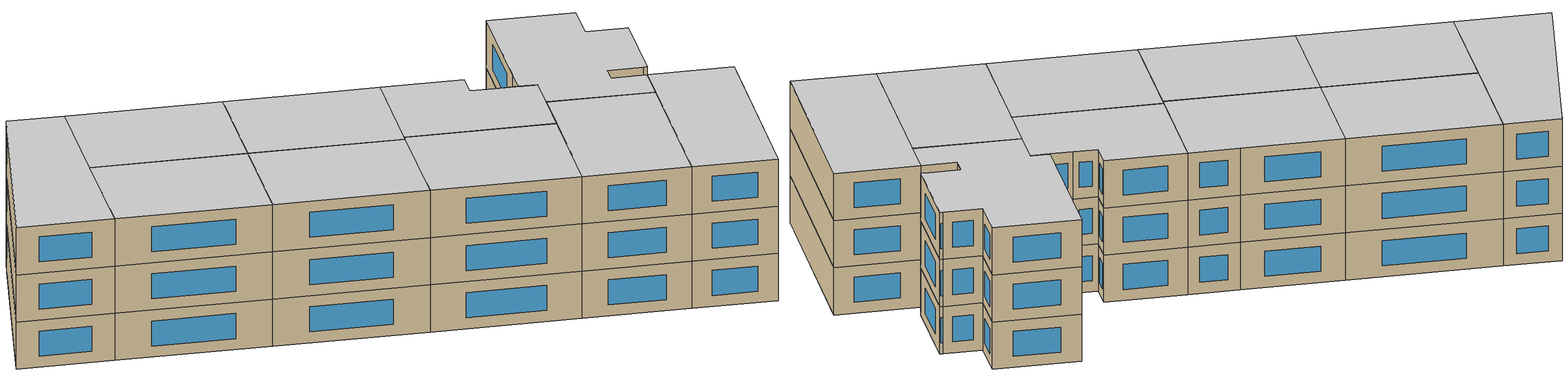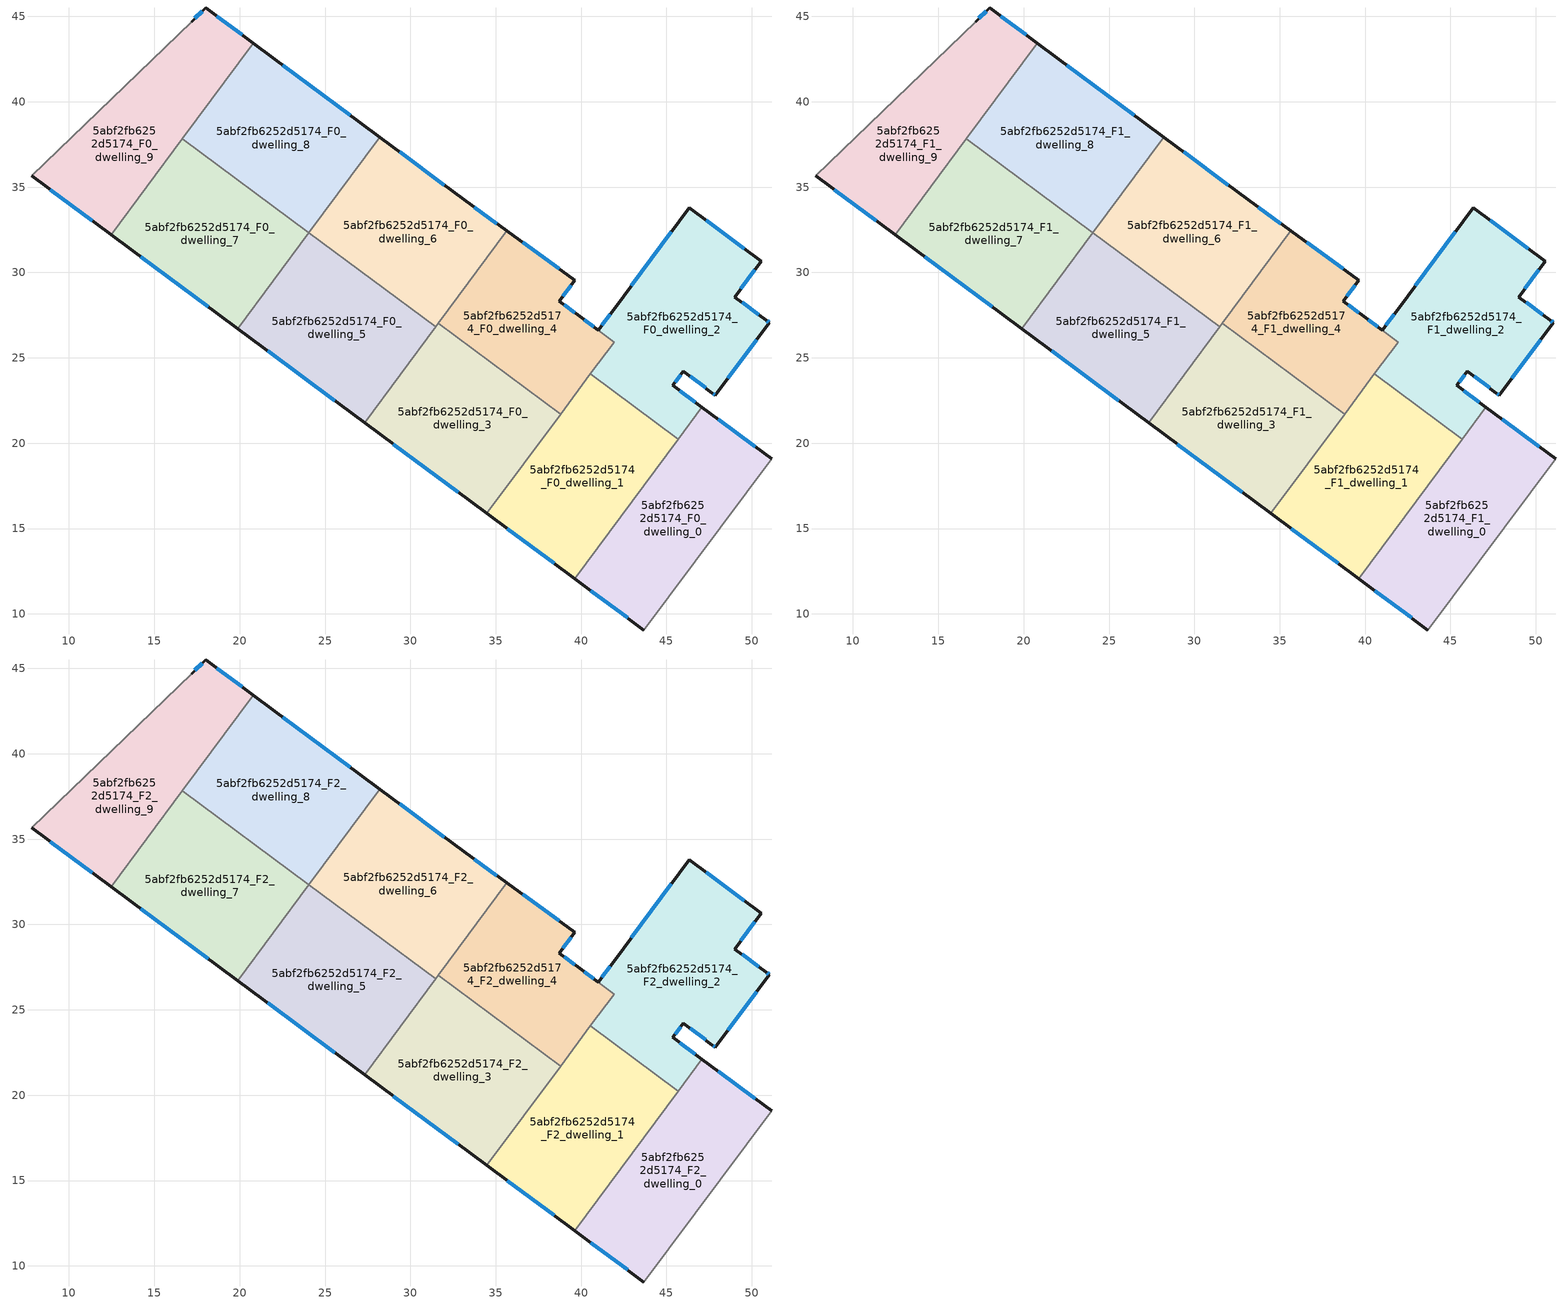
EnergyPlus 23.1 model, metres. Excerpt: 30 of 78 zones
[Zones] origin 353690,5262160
5abf2fb6252d5174_F0_dwelling_0
 floor ground (EU_floor_Construction): 51.18,19.09 43.68,9.06 39.63,12.07 47.08,22.11 z0
 wall outside (EU_wall_Construction): 39.63,12.07 43.68,9.06 / 51.18,19.09 47.08,22.11 z0:3
 wall adiabatic (EU_wall_Construction): 43.68,9.06 51.18,19.09 z0:3
 wall to 5abf2fb6252d5174_F0_dwelling_1 (EU_wall_Construction): 45.69,20.24 39.63,12.07 z0:3
 wall to 5abf2fb6252d5174_F0_dwelling_2 (EU_wall_Construction): 47.08,22.11 45.69,20.24 z0:3
 window (EU_Window_Construction): 40.58,11.36 42.73,9.76 / 50.22,19.8 48.04,21.4 z0.7:2.3
5abf2fb6252d5174_F0_dwelling_1
 floor ground (EU_floor_Construction): 45.69,20.24 39.63,12.07 34.48,15.88 40.54,24.05 z0
 wall outside (EU_wall_Construction): 34.48,15.88 39.63,12.07 z0:3
 wall to 5abf2fb6252d5174_F0_dwelling_2 (EU_wall_Construction): 45.69,20.24 40.54,24.05 z0:3
 wall to 5abf2fb6252d5174_F0_dwelling_3 (EU_wall_Construction): 38.8,21.7 34.48,15.88 z0:3
 wall to 5abf2fb6252d5174_F0_dwelling_4 (EU_wall_Construction): 40.54,24.05 38.8,21.7 z0:3
 window (EU_Window_Construction): 35.69,14.99 38.42,12.96 z0.7:2.3
5abf2fb6252d5174_F0_dwelling_2
 floor ground (EU_floor_Construction): 50.55,30.67 48.99,28.56 50.85,27.2 51.03,27.07 47.86,22.81 47.69,22.93 45.98,24.21 45.37,23.38 47.08,22.11 45.69,20.24 40.54,24.05 41.93,25.93 41.01,26.62 41.91,27.83 46.34,33.79 z0
 wall outside (EU_wall_Construction): 47.08,22.11 45.37,23.38 45.98,24.21 47.69,22.93 47.86,22.81 51.03,27.07 50.85,27.2 48.99,28.56 50.55,30.67 46.34,33.79 41.91,27.83 41.01,26.62 z0:3
 wall to 5abf2fb6252d5174_F0_dwelling_4 (EU_wall_Construction): 41.01,26.62 41.93,25.93 40.54,24.05 z0:3
 window (EU_Window_Construction): 41.7,27.54 41.22,26.9 / 45.3,32.39 42.95,29.23 / 49.56,31.4 47.33,33.06 / 49.36,29.06 50.19,30.17 / 50.42,27.52 49.43,28.24 / 50.99,27.1 50.89,27.17 / 48.61,23.81 50.29,26.07 / 47.73,22.9 47.82,22.84 / 46.38,23.91 47.29,23.23 / 45.51,23.58 45.84,24.02 / 46.68,22.41 45.77,23.08 z0.7:2.3
5abf2fb6252d5174_F0_dwelling_3
 floor ground (EU_floor_Construction): 38.8,21.71 34.48,15.88 27.32,21.19 31.64,27.02 z0
 wall outside (EU_wall_Construction): 27.32,21.19 34.48,15.88 z0:3
 wall to 5abf2fb6252d5174_F0_dwelling_4 (EU_wall_Construction): 38.8,21.71 31.64,27.02 z0:3
 wall to 5abf2fb6252d5174_F0_dwelling_5 (EU_wall_Construction): 31.48,26.81 27.32,21.19 z0:3
 wall to 5abf2fb6252d5174_F0_dwelling_6 (EU_wall_Construction): 31.64,27.02 31.48,26.81 z0:3
 window (EU_Window_Construction): 29,19.95 32.8,17.13 z0.7:2.3
5abf2fb6252d5174_F0_dwelling_4
 floor ground (EU_floor_Construction): 39.64,29.54 38.72,28.31 39.91,27.43 41.93,25.93 38.8,21.71 31.64,27.02 35.66,32.44 z0
 wall outside (EU_wall_Construction): 41.01,26.61 39.91,27.43 38.72,28.31 39.64,29.54 35.66,32.44 z0:3
 wall to 5abf2fb6252d5174_F0_dwelling_6 (EU_wall_Construction): 35.66,32.44 31.64,27.02 z0:3
 window (EU_Window_Construction): 38.71,30.22 36.6,31.76 / 38.94,28.6 39.43,29.25 / 39.64,27.64 39,28.1 / 40.75,26.81 40.17,27.24 z0.7:2.3
5abf2fb6252d5174_F0_dwelling_5
 floor ground (EU_floor_Construction): 31.48,26.81 27.32,21.19 19.89,26.7 24.06,32.32 z0
 wall outside (EU_wall_Construction): 19.89,26.7 27.32,21.19 z0:3
 wall to 5abf2fb6252d5174_F0_dwelling_6 (EU_wall_Construction): 31.48,26.81 24.06,32.32 z0:3
 wall to 5abf2fb6252d5174_F0_dwelling_7 (EU_wall_Construction): 24.06,32.31 19.89,26.7 z0:3
 window (EU_Window_Construction): 21.64,25.41 25.58,22.49 z0.7:2.3
5abf2fb6252d5174_F0_dwelling_6
 floor ground (EU_floor_Construction): 33.16,34.26 35.66,32.44 31.48,26.81 24.06,32.32 28.22,37.93 z0
 wall outside (EU_wall_Construction): 35.66,32.44 33.16,34.26 28.22,37.93 z0:3
 wall to 5abf2fb6252d5174_F0_dwelling_8 (EU_wall_Construction): 28.22,37.93 24.06,32.32 z0:3
 window (EU_Window_Construction): 32,35.12 29.38,37.07 / 35.07,32.87 33.75,33.83 z0.7:2.3
5abf2fb6252d5174_F0_dwelling_7
 floor ground (EU_floor_Construction): 24.06,32.31 19.89,26.7 12.47,32.21 16.63,37.82 z0
 wall outside (EU_wall_Construction): 12.47,32.21 19.89,26.7 z0:3
 wall to 5abf2fb6252d5174_F0_dwelling_8 (EU_wall_Construction): 24.06,32.31 16.63,37.82 z0:3
 wall to 5abf2fb6252d5174_F0_dwelling_9 (EU_wall_Construction): 16.63,37.82 12.47,32.21 z0:3
 window (EU_Window_Construction): 14.21,30.92 18.15,28 z0.7:2.3
5abf2fb6252d5174_F0_dwelling_8
 floor ground (EU_floor_Construction): 28.22,37.93 24.06,32.31 16.63,37.82 20.79,43.43 z0
 wall outside (EU_wall_Construction): 28.22,37.93 20.79,43.43 z0:3
 wall to 5abf2fb6252d5174_F0_dwelling_9 (EU_wall_Construction): 20.79,43.43 16.63,37.82 z0:3
 window (EU_Window_Construction): 26.47,39.22 22.53,42.14 z0.7:2.3
5abf2fb6252d5174_F0_dwelling_9
 floor ground (EU_floor_Construction): 20.79,43.43 12.47,32.21 7.81,35.66 17.19,44.7 18.02,45.49 z0
 wall outside (EU_wall_Construction): 20.79,43.43 18.02,45.49 17.19,44.7 / 7.81,35.66 12.47,32.21 z0:3
 wall adiabatic (EU_wall_Construction): 17.19,44.7 7.81,35.66 z0:3
 window (EU_Window_Construction): 20.14,43.92 18.67,45.01 / 8.91,34.85 11.37,33.02 / 17.82,45.31 17.38,44.89 z0.7:2.3
5abf2fb6252d5174_F1_dwelling_0
 floor to 5abf2fb6252d5174_F0_dwelling_0 (EU_floor_Construction): 51.18,19.09 43.68,9.06 39.63,12.07 47.08,22.11 z3
 wall outside (EU_wall_Construction): 39.63,12.07 43.68,9.06 / 51.18,19.09 47.08,22.11 z3:6
 wall adiabatic (EU_wall_Construction): 43.68,9.06 51.18,19.09 z3:6
 wall to 5abf2fb6252d5174_F1_dwelling_1 (EU_wall_Construction): 45.69,20.24 39.63,12.07 z3:6
 wall to 5abf2fb6252d5174_F1_dwelling_2 (EU_wall_Construction): 47.08,22.11 45.69,20.24 z3:6
 window (EU_Window_Construction): 40.58,11.36 42.73,9.76 / 50.22,19.8 48.04,21.4 z3.7:5.3
5abf2fb6252d5174_F1_dwelling_1
 floor to 5abf2fb6252d5174_F0_dwelling_1 (EU_floor_Construction): 45.69,20.24 39.63,12.07 34.48,15.88 40.54,24.05 z3
 wall outside (EU_wall_Construction): 34.48,15.88 39.63,12.07 z3:6
 wall to 5abf2fb6252d5174_F1_dwelling_2 (EU_wall_Construction): 45.69,20.24 40.54,24.05 z3:6
 wall to 5abf2fb6252d5174_F1_dwelling_3 (EU_wall_Construction): 38.8,21.7 34.48,15.88 z3:6
 wall to 5abf2fb6252d5174_F1_dwelling_4 (EU_wall_Construction): 40.54,24.05 38.8,21.7 z3:6
 window (EU_Window_Construction): 35.69,14.99 38.42,12.96 z3.7:5.3
5abf2fb6252d5174_F1_dwelling_2
 floor to 5abf2fb6252d5174_F0_dwelling_2 (EU_floor_Construction): 50.55,30.67 48.99,28.56 50.85,27.2 51.03,27.07 47.86,22.81 47.69,22.93 45.98,24.21 45.37,23.38 47.08,22.11 45.69,20.24 40.54,24.05 41.93,25.93 41.01,26.62 41.91,27.83 46.34,33.79 z3
 wall outside (EU_wall_Construction): 47.08,22.11 45.37,23.38 45.98,24.21 47.69,22.93 47.86,22.81 51.03,27.07 50.85,27.2 48.99,28.56 50.55,30.67 46.34,33.79 41.91,27.83 41.01,26.62 z3:6
 wall to 5abf2fb6252d5174_F1_dwelling_4 (EU_wall_Construction): 41.01,26.62 41.93,25.93 40.54,24.05 z3:6
 window (EU_Window_Construction): 41.7,27.54 41.22,26.9 / 45.3,32.39 42.95,29.23 / 49.56,31.4 47.33,33.06 / 49.36,29.06 50.19,30.17 / 50.42,27.52 49.43,28.24 / 50.99,27.1 50.89,27.17 / 48.61,23.81 50.29,26.07 / 47.73,22.9 47.82,22.84 / 46.38,23.91 47.29,23.23 / 45.51,23.58 45.84,24.02 / 46.68,22.41 45.77,23.08 z3.7:5.3
5abf2fb6252d5174_F1_dwelling_3
 floor to 5abf2fb6252d5174_F0_dwelling_3 (EU_floor_Construction): 38.8,21.71 34.48,15.88 27.32,21.19 31.64,27.02 z3
 wall outside (EU_wall_Construction): 27.32,21.19 34.48,15.88 z3:6
 wall to 5abf2fb6252d5174_F1_dwelling_4 (EU_wall_Construction): 38.8,21.71 31.64,27.02 z3:6
 wall to 5abf2fb6252d5174_F1_dwelling_5 (EU_wall_Construction): 31.48,26.81 27.32,21.19 z3:6
 wall to 5abf2fb6252d5174_F1_dwelling_6 (EU_wall_Construction): 31.64,27.02 31.48,26.81 z3:6
 window (EU_Window_Construction): 29,19.95 32.8,17.13 z3.7:5.3
5abf2fb6252d5174_F1_dwelling_4
 floor to 5abf2fb6252d5174_F0_dwelling_4 (EU_floor_Construction): 39.64,29.54 38.72,28.31 39.91,27.43 41.93,25.93 38.8,21.71 31.64,27.02 35.66,32.44 z3
 wall outside (EU_wall_Construction): 41.01,26.61 39.91,27.43 38.72,28.31 39.64,29.54 35.66,32.44 z3:6
 wall to 5abf2fb6252d5174_F1_dwelling_6 (EU_wall_Construction): 35.66,32.44 31.64,27.02 z3:6
 window (EU_Window_Construction): 38.71,30.22 36.6,31.76 / 38.94,28.6 39.43,29.25 / 39.64,27.64 39,28.1 / 40.75,26.81 40.17,27.24 z3.7:5.3
5abf2fb6252d5174_F1_dwelling_5
 floor to 5abf2fb6252d5174_F0_dwelling_5 (EU_floor_Construction): 31.48,26.81 27.32,21.19 19.89,26.7 24.06,32.32 z3
 wall outside (EU_wall_Construction): 19.89,26.7 27.32,21.19 z3:6
 wall to 5abf2fb6252d5174_F1_dwelling_6 (EU_wall_Construction): 31.48,26.81 24.06,32.32 z3:6
 wall to 5abf2fb6252d5174_F1_dwelling_7 (EU_wall_Construction): 24.06,32.31 19.89,26.7 z3:6
 window (EU_Window_Construction): 21.64,25.41 25.58,22.49 z3.7:5.3
5abf2fb6252d5174_F1_dwelling_6
 floor to 5abf2fb6252d5174_F0_dwelling_6 (EU_floor_Construction): 33.16,34.26 35.66,32.44 31.48,26.81 24.06,32.32 28.22,37.93 z3
 wall outside (EU_wall_Construction): 35.66,32.44 33.16,34.26 28.22,37.93 z3:6
 wall to 5abf2fb6252d5174_F1_dwelling_8 (EU_wall_Construction): 28.22,37.93 24.06,32.32 z3:6
 window (EU_Window_Construction): 32,35.12 29.38,37.07 / 35.07,32.87 33.75,33.83 z3.7:5.3
5abf2fb6252d5174_F1_dwelling_7
 floor to 5abf2fb6252d5174_F0_dwelling_7 (EU_floor_Construction): 24.06,32.31 19.89,26.7 12.47,32.21 16.63,37.82 z3
 wall outside (EU_wall_Construction): 12.47,32.21 19.89,26.7 z3:6
 wall to 5abf2fb6252d5174_F1_dwelling_8 (EU_wall_Construction): 24.06,32.31 16.63,37.82 z3:6
 wall to 5abf2fb6252d5174_F1_dwelling_9 (EU_wall_Construction): 16.63,37.82 12.47,32.21 z3:6
 window (EU_Window_Construction): 14.21,30.92 18.15,28 z3.7:5.3
5abf2fb6252d5174_F1_dwelling_8
 floor to 5abf2fb6252d5174_F0_dwelling_8 (EU_floor_Construction): 28.22,37.93 24.06,32.31 16.63,37.82 20.79,43.43 z3
 wall outside (EU_wall_Construction): 28.22,37.93 20.79,43.43 z3:6
 wall to 5abf2fb6252d5174_F1_dwelling_9 (EU_wall_Construction): 20.79,43.43 16.63,37.82 z3:6
 window (EU_Window_Construction): 26.47,39.22 22.53,42.14 z3.7:5.3
5abf2fb6252d5174_F1_dwelling_9
 floor to 5abf2fb6252d5174_F0_dwelling_9 (EU_floor_Construction): 20.79,43.43 12.47,32.21 7.81,35.66 17.19,44.7 18.02,45.49 z3
 wall outside (EU_wall_Construction): 20.79,43.43 18.02,45.49 17.19,44.7 / 7.81,35.66 12.47,32.21 z3:6
 wall adiabatic (EU_wall_Construction): 17.19,44.7 7.81,35.66 z3:6
 window (EU_Window_Construction): 20.14,43.92 18.67,45.01 / 8.91,34.85 11.37,33.02 / 17.82,45.31 17.38,44.89 z3.7:5.3
5abf2fb6252d5174_F2_dwelling_0
 floor to 5abf2fb6252d5174_F1_dwelling_0 (EU_floor_Construction): 51.18,19.09 43.68,9.06 39.63,12.07 47.08,22.11 z6
 wall outside (EU_wall_Construction): 39.63,12.07 43.68,9.06 / 51.18,19.09 47.08,22.11 z6:9
 wall adiabatic (EU_wall_Construction): 43.68,9.06 51.18,19.09 z6:9
 wall to 5abf2fb6252d5174_F2_dwelling_1 (EU_wall_Construction): 45.69,20.24 39.63,12.07 z6:9
 wall to 5abf2fb6252d5174_F2_dwelling_2 (EU_wall_Construction): 47.08,22.11 45.69,20.24 z6:9
 window (EU_Window_Construction): 40.58,11.36 42.73,9.76 / 50.22,19.8 48.04,21.4 z6.7:8.3
 ceiling to 5abf2fb6252d5174_F3_dwelling_0 (EU_floor_Construction): 43.68,9.06 51.18,19.09 47.08,22.11 39.63,12.07 z9
5abf2fb6252d5174_F2_dwelling_1
 floor to 5abf2fb6252d5174_F1_dwelling_1 (EU_floor_Construction): 45.69,20.24 39.63,12.07 34.48,15.88 40.54,24.05 z6
 wall outside (EU_wall_Construction): 34.48,15.88 39.63,12.07 z6:9
 wall to 5abf2fb6252d5174_F2_dwelling_2 (EU_wall_Construction): 45.69,20.24 40.54,24.05 z6:9
 wall to 5abf2fb6252d5174_F2_dwelling_3 (EU_wall_Construction): 38.8,21.7 34.48,15.88 z6:9
 wall to 5abf2fb6252d5174_F2_dwelling_4 (EU_wall_Construction): 40.54,24.05 38.8,21.7 z6:9
 window (EU_Window_Construction): 35.69,14.99 38.42,12.96 z6.7:8.3
 ceiling to 5abf2fb6252d5174_F3_dwelling_1 (EU_floor_Construction): 39.63,12.07 45.69,20.24 40.54,24.05 34.48,15.88 z9
5abf2fb6252d5174_F2_dwelling_2
 floor to 5abf2fb6252d5174_F1_dwelling_2 (EU_floor_Construction): 50.55,30.67 48.99,28.56 50.85,27.2 51.03,27.07 47.86,22.81 47.69,22.93 45.98,24.21 45.37,23.38 47.08,22.11 45.69,20.24 40.54,24.05 41.93,25.93 41.01,26.62 41.91,27.83 46.34,33.79 z6
 wall outside (EU_wall_Construction): 47.08,22.11 45.37,23.38 45.98,24.21 47.69,22.93 47.86,22.81 51.03,27.07 50.85,27.2 48.99,28.56 50.55,30.67 46.34,33.79 41.91,27.83 41.01,26.62 z6:9
 wall to 5abf2fb6252d5174_F2_dwelling_4 (EU_wall_Construction): 41.01,26.62 41.93,25.93 40.54,24.05 z6:9
 window (EU_Window_Construction): 41.7,27.54 41.22,26.9 / 45.3,32.39 42.95,29.23 / 49.56,31.4 47.33,33.06 / 49.36,29.06 50.19,30.17 / 50.42,27.52 49.43,28.24 / 50.99,27.1 50.89,27.17 / 48.61,23.81 50.29,26.07 / 47.73,22.9 47.82,22.84 / 46.38,23.91 47.29,23.23 / 45.51,23.58 45.84,24.02 / 46.68,22.41 45.77,23.08 z6.7:8.3
 ceiling to 5abf2fb6252d5174_F3_dwelling_2 (EU_floor_Construction): 47.86,22.81 51.03,27.07 50.85,27.2 48.99,28.56 50.55,30.67 46.34,33.79 41.91,27.83 41.01,26.62 41.93,25.93 40.54,24.05 45.69,20.24 47.08,22.11 45.37,23.38 45.98,24.21 47.69,22.93 z9
5abf2fb6252d5174_F2_dwelling_3
 floor to 5abf2fb6252d5174_F1_dwelling_3 (EU_floor_Construction): 38.8,21.71 34.48,15.88 27.32,21.19 31.64,27.02 z6
 wall outside (EU_wall_Construction): 27.32,21.19 34.48,15.88 z6:9
 wall to 5abf2fb6252d5174_F2_dwelling_4 (EU_wall_Construction): 38.8,21.71 31.64,27.02 z6:9
 wall to 5abf2fb6252d5174_F2_dwelling_5 (EU_wall_Construction): 31.48,26.81 27.32,21.19 z6:9
 wall to 5abf2fb6252d5174_F2_dwelling_6 (EU_wall_Construction): 31.64,27.02 31.48,26.81 z6:9
 window (EU_Window_Construction): 29,19.95 32.8,17.13 z6.7:8.3
 ceiling to 5abf2fb6252d5174_F3_dwelling_3 (EU_floor_Construction): 34.48,15.88 38.8,21.71 31.64,27.02 27.32,21.19 z9
5abf2fb6252d5174_F2_dwelling_4
 floor to 5abf2fb6252d5174_F1_dwelling_4 (EU_floor_Construction): 39.64,29.54 38.72,28.31 39.91,27.43 41.93,25.93 38.8,21.71 31.64,27.02 35.66,32.44 z6
 wall outside (EU_wall_Construction): 41.01,26.61 39.91,27.43 38.72,28.31 39.64,29.54 35.66,32.44 z6:9
 wall to 5abf2fb6252d5174_F2_dwelling_6 (EU_wall_Construction): 35.66,32.44 31.64,27.02 z6:9
 window (EU_Window_Construction): 38.71,30.22 36.6,31.76 / 38.94,28.6 39.43,29.25 / 39.64,27.64 39,28.1 / 40.75,26.81 40.17,27.24 z6.7:8.3
 ceiling to 5abf2fb6252d5174_F3_dwelling_4 (EU_floor_Construction): 38.8,21.71 41.93,25.93 39.91,27.43 38.72,28.31 39.64,29.54 35.66,32.44 31.64,27.02 z9
5abf2fb6252d5174_F2_dwelling_5
 floor to 5abf2fb6252d5174_F1_dwelling_5 (EU_floor_Construction): 31.48,26.81 27.32,21.19 19.89,26.7 24.06,32.32 z6
 wall outside (EU_wall_Construction): 19.89,26.7 27.32,21.19 z6:9
 wall to 5abf2fb6252d5174_F2_dwelling_6 (EU_wall_Construction): 31.48,26.81 24.06,32.32 z6:9
 wall to 5abf2fb6252d5174_F2_dwelling_7 (EU_wall_Construction): 24.06,32.31 19.89,26.7 z6:9
 window (EU_Window_Construction): 21.64,25.41 25.58,22.49 z6.7:8.3
 ceiling to 5abf2fb6252d5174_F3_dwelling_5 (EU_floor_Construction): 27.32,21.19 31.48,26.81 24.06,32.32 19.89,26.7 z9
5abf2fb6252d5174_F2_dwelling_6
 floor to 5abf2fb6252d5174_F1_dwelling_6 (EU_floor_Construction): 33.16,34.26 35.66,32.44 31.48,26.81 24.06,32.32 28.22,37.93 z6
 wall outside (EU_wall_Construction): 35.66,32.44 33.16,34.26 28.22,37.93 z6:9
 wall to 5abf2fb6252d5174_F2_dwelling_8 (EU_wall_Construction): 28.22,37.93 24.06,32.32 z6:9
 window (EU_Window_Construction): 32,35.12 29.38,37.07 / 35.07,32.87 33.75,33.83 z6.7:8.3
 ceiling to 5abf2fb6252d5174_F3_dwelling_6 (EU_floor_Construction): 31.48,26.81 35.66,32.44 33.16,34.26 28.22,37.93 24.06,32.32 z9
5abf2fb6252d5174_F2_dwelling_7
 floor to 5abf2fb6252d5174_F1_dwelling_7 (EU_floor_Construction): 24.06,32.31 19.89,26.7 12.47,32.21 16.63,37.82 z6
 wall outside (EU_wall_Construction): 12.47,32.21 19.89,26.7 z6:9
 wall to 5abf2fb6252d5174_F2_dwelling_8 (EU_wall_Construction): 24.06,32.31 16.63,37.82 z6:9
 wall to 5abf2fb6252d5174_F2_dwelling_9 (EU_wall_Construction): 16.63,37.82 12.47,32.21 z6:9
 window (EU_Window_Construction): 14.21,30.92 18.15,28 z6.7:8.3
 ceiling to 5abf2fb6252d5174_F3_dwelling_7 (EU_floor_Construction): 19.89,26.7 24.06,32.31 16.63,37.82 12.47,32.21 z9
5abf2fb6252d5174_F2_dwelling_8
 floor to 5abf2fb6252d5174_F1_dwelling_8 (EU_floor_Construction): 28.22,37.93 24.06,32.31 16.63,37.82 20.79,43.43 z6
 wall outside (EU_wall_Construction): 28.22,37.93 20.79,43.43 z6:9
 wall to 5abf2fb6252d5174_F2_dwelling_9 (EU_wall_Construction): 20.79,43.43 16.63,37.82 z6:9
 window (EU_Window_Construction): 26.47,39.22 22.53,42.14 z6.7:8.3
 ceiling to 5abf2fb6252d5174_F3_dwelling_8 (EU_floor_Construction): 24.06,32.31 28.22,37.93 20.79,43.43 16.63,37.82 z9
5abf2fb6252d5174_F2_dwelling_9
 floor to 5abf2fb6252d5174_F1_dwelling_9 (EU_floor_Construction): 20.79,43.43 12.47,32.21 7.81,35.66 17.19,44.7 18.02,45.49 z6
 wall outside (EU_wall_Construction): 20.79,43.43 18.02,45.49 17.19,44.7 / 7.81,35.66 12.47,32.21 z6:9
 wall adiabatic (EU_wall_Construction): 17.19,44.7 7.81,35.66 z6:9
 window (EU_Window_Construction): 20.14,43.92 18.67,45.01 / 8.91,34.85 11.37,33.02 / 17.82,45.31 17.38,44.89 z6.7:8.3
 ceiling to 5abf2fb6252d5174_F3_dwelling_9 (EU_floor_Construction): 12.47,32.21 20.79,43.43 18.02,45.49 17.19,44.7 7.81,35.66 z9
[Building]
EU S2 Campaign: North Axis=0; Terrain=City; Solar Distribution=FullExterior
[Site:Location]
Budapest.Ferenc.Liszt.Intl.AP: Latitude=47.437; Longitude=19.256; Time Zone=1; Elevation=185
[SizingPeriod:WeatherFileDays]
AnnualSizingPeriod: Begin Month=1; Begin Day of Month=1; End Month=12; End Day of Month=31; Day of Week for Start Day=Monday; Use Weather File Daylight Saving Period=No; Use Weather File Rain and Snow Indicators=No
[MATERIAL]
EU_InternalMass_Material: Roughness=MediumRough; Thickness=0.1; Conductivity=1; Density=1800; Specific Heat=900; Thermal Absorptance=0.9; Solar Absorptance=0.7; Visible Absorptance=0.7
[MATERIAL:NOMASS] Roughness=MediumRough; Thermal Absorptance=0.9; Solar Absorptance=0.7; Visible Absorptance=0.7
Name | Thermal Resistance
EU_wall_NoMass | 0.832559
EU_floor_NoMass | 0.872794
[WINDOWMATERIAL:SIMPLEGLAZINGSYSTEM]
EU_Window_SimpleGlazing: UFactor=2.79869; Solar Heat Gain Coefficient=0.75; Visible Transmittance=0.75
[CONSTRUCTION]
EU_wall_Construction: EU_wall_NoMass
EU_floor_Construction: EU_floor_NoMass
EU_Window_Construction: EU_Window_SimpleGlazing
EU_InternalMass_Construction: EU_InternalMass_Material
[ZONE] Type=1; Multiplier=1; Ceiling Height=autocalculate; Floor Area=autocalculate; Part of Total Floor Area=Yes
Name | Volume
5abf2fb6252d5174_F0_dwelling_0; 5abf2fb6252d5174_F1_dwelling_0; 5abf2fb6252d5174_F2_dwelling_0 | 190.414
5abf2fb6252d5174_F0_dwelling_1; 5abf2fb6252d5174_F1_dwelling_1; 5abf2fb6252d5174_F2_dwelling_1 | 195.6
5abf2fb6252d5174_F0_dwelling_2; 5abf2fb6252d5174_F1_dwelling_2; 5abf2fb6252d5174_F2_dwelling_2 | 226.378
5abf2fb6252d5174_F0_dwelling_3; 5abf2fb6252d5174_F1_dwelling_3; 5abf2fb6252d5174_F2_dwelling_3 | 193.872
5abf2fb6252d5174_F0_dwelling_4; 5abf2fb6252d5174_F1_dwelling_4; 5abf2fb6252d5174_F2_dwelling_4 | 163.081
5abf2fb6252d5174_F0_dwelling_5; 5abf2fb6252d5174_F1_dwelling_5; 5abf2fb6252d5174_F2_dwelling_5 | 193.875
5abf2fb6252d5174_F0_dwelling_6; 5abf2fb6252d5174_F1_dwelling_6; 5abf2fb6252d5174_F2_dwelling_6 | 193.869
5abf2fb6252d5174_F0_dwelling_7; 5abf2fb6252d5174_F1_dwelling_7; 5abf2fb6252d5174_F2_dwelling_7 | 193.867
5abf2fb6252d5174_F0_dwelling_8; 5abf2fb6252d5174_F1_dwelling_8; 5abf2fb6252d5174_F2_dwelling_8 | 193.855
5abf2fb6252d5174_F0_dwelling_9; 5abf2fb6252d5174_F1_dwelling_9; 5abf2fb6252d5174_F2_dwelling_9 | 193.87
[INTERNALMASS] Construction=EU_InternalMass_Construction
Name | Zone or ZoneList | Surface Area
5abf2fb6252d5174_F0_dwelling_0_EU_InternalMass | 5abf2fb6252d5174_F0_dwelling_0 | 63.4713
5abf2fb6252d5174_F0_dwelling_1_EU_InternalMass | 5abf2fb6252d5174_F0_dwelling_1 | 65.2006
5abf2fb6252d5174_F0_dwelling_2_EU_InternalMass | 5abf2fb6252d5174_F0_dwelling_2 | 75.4617
5abf2fb6252d5174_F0_dwelling_3_EU_InternalMass | 5abf2fb6252d5174_F0_dwelling_3 | 64.6231
5abf2fb6252d5174_F0_dwelling_4_EU_InternalMass | 5abf2fb6252d5174_F0_dwelling_4 | 54.3606
5abf2fb6252d5174_F0_dwelling_5_EU_InternalMass | 5abf2fb6252d5174_F0_dwelling_5 | 64.6221
5abf2fb6252d5174_F0_dwelling_6_EU_InternalMass | 5abf2fb6252d5174_F0_dwelling_6 | 64.6232
5abf2fb6252d5174_F0_dwelling_7_EU_InternalMass | 5abf2fb6252d5174_F0_dwelling_7 | 64.6192
5abf2fb6252d5174_F0_dwelling_8_EU_InternalMass | 5abf2fb6252d5174_F0_dwelling_8 | 64.6216
5abf2fb6252d5174_F0_dwelling_9_EU_InternalMass | 5abf2fb6252d5174_F0_dwelling_9 | 64.6235
5abf2fb6252d5174_F1_dwelling_0_EU_InternalMass | 5abf2fb6252d5174_F1_dwelling_0 | 63.4713
5abf2fb6252d5174_F1_dwelling_1_EU_InternalMass | 5abf2fb6252d5174_F1_dwelling_1 | 65.2006
5abf2fb6252d5174_F1_dwelling_2_EU_InternalMass | 5abf2fb6252d5174_F1_dwelling_2 | 75.4617
5abf2fb6252d5174_F1_dwelling_3_EU_InternalMass | 5abf2fb6252d5174_F1_dwelling_3 | 64.6231
5abf2fb6252d5174_F1_dwelling_4_EU_InternalMass | 5abf2fb6252d5174_F1_dwelling_4 | 54.3606
5abf2fb6252d5174_F1_dwelling_5_EU_InternalMass | 5abf2fb6252d5174_F1_dwelling_5 | 64.6221
5abf2fb6252d5174_F1_dwelling_6_EU_InternalMass | 5abf2fb6252d5174_F1_dwelling_6 | 64.6232
5abf2fb6252d5174_F1_dwelling_7_EU_InternalMass | 5abf2fb6252d5174_F1_dwelling_7 | 64.6192
5abf2fb6252d5174_F1_dwelling_8_EU_InternalMass | 5abf2fb6252d5174_F1_dwelling_8 | 64.6216
5abf2fb6252d5174_F1_dwelling_9_EU_InternalMass | 5abf2fb6252d5174_F1_dwelling_9 | 64.6235
5abf2fb6252d5174_F2_dwelling_0_EU_InternalMass | 5abf2fb6252d5174_F2_dwelling_0 | 63.4713
5abf2fb6252d5174_F2_dwelling_1_EU_InternalMass | 5abf2fb6252d5174_F2_dwelling_1 | 65.2006
5abf2fb6252d5174_F2_dwelling_2_EU_InternalMass | 5abf2fb6252d5174_F2_dwelling_2 | 75.4617
5abf2fb6252d5174_F2_dwelling_3_EU_InternalMass | 5abf2fb6252d5174_F2_dwelling_3 | 64.6231
5abf2fb6252d5174_F2_dwelling_4_EU_InternalMass | 5abf2fb6252d5174_F2_dwelling_4 | 54.3606
5abf2fb6252d5174_F2_dwelling_5_EU_InternalMass | 5abf2fb6252d5174_F2_dwelling_5 | 64.6221
5abf2fb6252d5174_F2_dwelling_6_EU_InternalMass | 5abf2fb6252d5174_F2_dwelling_6 | 64.6232
5abf2fb6252d5174_F2_dwelling_7_EU_InternalMass | 5abf2fb6252d5174_F2_dwelling_7 | 64.6192
5abf2fb6252d5174_F2_dwelling_8_EU_InternalMass | 5abf2fb6252d5174_F2_dwelling_8 | 64.6216
5abf2fb6252d5174_F2_dwelling_9_EU_InternalMass | 5abf2fb6252d5174_F2_dwelling_9 | 64.6235
[OTHEREQUIPMENT] Fuel Type=Electricity; Design Level Calculation Method=Watts/Area; Power per Zone Floor Area=1; Fraction Latent=0; Fraction Radiant=0; Fraction Lost=0; Carbon Dioxide Generation Rate=0; EndUse Subcategory=EU_Step8_InternalGains
Name | Zone or ZoneList or Space or SpaceList | Schedule
EU_Step8_InternalGain_5abf2fb6252d5174_F0_dwelling_0_f000 | 5abf2fb6252d5174_F0_dwelling_0 | EU_Step8_GainSchedule_5abf2fb6252d5174_F0_dwelling_0_f000
EU_Step8_InternalGain_5abf2fb6252d5174_F0_dwelling_1_f000 | 5abf2fb6252d5174_F0_dwelling_1 | EU_Step8_GainSchedule_5abf2fb6252d5174_F0_dwelling_1_f000
EU_Step8_InternalGain_5abf2fb6252d5174_F0_dwelling_2_f000 | 5abf2fb6252d5174_F0_dwelling_2 | EU_Step8_GainSchedule_5abf2fb6252d5174_F0_dwelling_2_f000
EU_Step8_InternalGain_5abf2fb6252d5174_F0_dwelling_3_f000 | 5abf2fb6252d5174_F0_dwelling_3 | EU_Step8_GainSchedule_5abf2fb6252d5174_F0_dwelling_3_f000
EU_Step8_InternalGain_5abf2fb6252d5174_F0_dwelling_4_f000 | 5abf2fb6252d5174_F0_dwelling_4 | EU_Step8_GainSchedule_5abf2fb6252d5174_F0_dwelling_4_f000
EU_Step8_InternalGain_5abf2fb6252d5174_F0_dwelling_5_f000 | 5abf2fb6252d5174_F0_dwelling_5 | EU_Step8_GainSchedule_5abf2fb6252d5174_F0_dwelling_5_f000
EU_Step8_InternalGain_5abf2fb6252d5174_F0_dwelling_6_f000 | 5abf2fb6252d5174_F0_dwelling_6 | EU_Step8_GainSchedule_5abf2fb6252d5174_F0_dwelling_6_f000
EU_Step8_InternalGain_5abf2fb6252d5174_F0_dwelling_7_f000 | 5abf2fb6252d5174_F0_dwelling_7 | EU_Step8_GainSchedule_5abf2fb6252d5174_F0_dwelling_7_f000
EU_Step8_InternalGain_5abf2fb6252d5174_F0_dwelling_8_f000 | 5abf2fb6252d5174_F0_dwelling_8 | EU_Step8_GainSchedule_5abf2fb6252d5174_F0_dwelling_8_f000
EU_Step8_InternalGain_5abf2fb6252d5174_F0_dwelling_9_f000 | 5abf2fb6252d5174_F0_dwelling_9 | EU_Step8_GainSchedule_5abf2fb6252d5174_F0_dwelling_9_f000
EU_Step8_InternalGain_5abf2fb6252d5174_F1_dwelling_0_f000 | 5abf2fb6252d5174_F1_dwelling_0 | EU_Step8_GainSchedule_5abf2fb6252d5174_F1_dwelling_0_f000
EU_Step8_InternalGain_5abf2fb6252d5174_F1_dwelling_1_f000 | 5abf2fb6252d5174_F1_dwelling_1 | EU_Step8_GainSchedule_5abf2fb6252d5174_F1_dwelling_1_f000
EU_Step8_InternalGain_5abf2fb6252d5174_F1_dwelling_2_f000 | 5abf2fb6252d5174_F1_dwelling_2 | EU_Step8_GainSchedule_5abf2fb6252d5174_F1_dwelling_2_f000
EU_Step8_InternalGain_5abf2fb6252d5174_F1_dwelling_3_f000 | 5abf2fb6252d5174_F1_dwelling_3 | EU_Step8_GainSchedule_5abf2fb6252d5174_F1_dwelling_3_f000
EU_Step8_InternalGain_5abf2fb6252d5174_F1_dwelling_4_f000 | 5abf2fb6252d5174_F1_dwelling_4 | EU_Step8_GainSchedule_5abf2fb6252d5174_F1_dwelling_4_f000
EU_Step8_InternalGain_5abf2fb6252d5174_F1_dwelling_5_f000 | 5abf2fb6252d5174_F1_dwelling_5 | EU_Step8_GainSchedule_5abf2fb6252d5174_F1_dwelling_5_f000
EU_Step8_InternalGain_5abf2fb6252d5174_F1_dwelling_6_f000 | 5abf2fb6252d5174_F1_dwelling_6 | EU_Step8_GainSchedule_5abf2fb6252d5174_F1_dwelling_6_f000
EU_Step8_InternalGain_5abf2fb6252d5174_F1_dwelling_7_f000 | 5abf2fb6252d5174_F1_dwelling_7 | EU_Step8_GainSchedule_5abf2fb6252d5174_F1_dwelling_7_f000
EU_Step8_InternalGain_5abf2fb6252d5174_F1_dwelling_8_f000 | 5abf2fb6252d5174_F1_dwelling_8 | EU_Step8_GainSchedule_5abf2fb6252d5174_F1_dwelling_8_f000
EU_Step8_InternalGain_5abf2fb6252d5174_F1_dwelling_9_f000 | 5abf2fb6252d5174_F1_dwelling_9 | EU_Step8_GainSchedule_5abf2fb6252d5174_F1_dwelling_9_f000
EU_Step8_InternalGain_5abf2fb6252d5174_F2_dwelling_0_f000 | 5abf2fb6252d5174_F2_dwelling_0 | EU_Step8_GainSchedule_5abf2fb6252d5174_F2_dwelling_0_f000
EU_Step8_InternalGain_5abf2fb6252d5174_F2_dwelling_1_f000 | 5abf2fb6252d5174_F2_dwelling_1 | EU_Step8_GainSchedule_5abf2fb6252d5174_F2_dwelling_1_f000
EU_Step8_InternalGain_5abf2fb6252d5174_F2_dwelling_2_f000 | 5abf2fb6252d5174_F2_dwelling_2 | EU_Step8_GainSchedule_5abf2fb6252d5174_F2_dwelling_2_f000
EU_Step8_InternalGain_5abf2fb6252d5174_F2_dwelling_3_f000 | 5abf2fb6252d5174_F2_dwelling_3 | EU_Step8_GainSchedule_5abf2fb6252d5174_F2_dwelling_3_f000
EU_Step8_InternalGain_5abf2fb6252d5174_F2_dwelling_4_f000 | 5abf2fb6252d5174_F2_dwelling_4 | EU_Step8_GainSchedule_5abf2fb6252d5174_F2_dwelling_4_f000
EU_Step8_InternalGain_5abf2fb6252d5174_F2_dwelling_5_f000 | 5abf2fb6252d5174_F2_dwelling_5 | EU_Step8_GainSchedule_5abf2fb6252d5174_F2_dwelling_5_f000
EU_Step8_InternalGain_5abf2fb6252d5174_F2_dwelling_6_f000 | 5abf2fb6252d5174_F2_dwelling_6 | EU_Step8_GainSchedule_5abf2fb6252d5174_F2_dwelling_6_f000
EU_Step8_InternalGain_5abf2fb6252d5174_F2_dwelling_7_f000 | 5abf2fb6252d5174_F2_dwelling_7 | EU_Step8_GainSchedule_5abf2fb6252d5174_F2_dwelling_7_f000
EU_Step8_InternalGain_5abf2fb6252d5174_F2_dwelling_8_f000 | 5abf2fb6252d5174_F2_dwelling_8 | EU_Step8_GainSchedule_5abf2fb6252d5174_F2_dwelling_8_f000
EU_Step8_InternalGain_5abf2fb6252d5174_F2_dwelling_9_f000 | 5abf2fb6252d5174_F2_dwelling_9 | EU_Step8_GainSchedule_5abf2fb6252d5174_F2_dwelling_9_f000
[ZONEVENTILATION:DESIGNFLOWRATE] Schedule=EU_AlwaysOn; Design Flow Rate Calculation Method=AirChanges/Hour; Air Changes per Hour=0.475469; Ventilation Type=Natural; Fan Pressure Rise=0; Fan Total Efficiency=1; Constant Term Coefficient=1; Temperature Term Coefficient=0; Velocity Term Coefficient=0; Velocity Squared Term Coefficient=0; Minimum Indoor Temperature=-100; Maximum Indoor Temperature=100; Delta Temperature=-100; Minimum Outdoor Temperature=-100; Maximum Outdoor Temperature=100; Maximum Wind Speed=40
Name | Zone or ZoneList or Space or SpaceList
EU_ConstantAir_5abf2fb6252d5174_F0_dwelling_0 | 5abf2fb6252d5174_F0_dwelling_0
EU_ConstantAir_5abf2fb6252d5174_F0_dwelling_1 | 5abf2fb6252d5174_F0_dwelling_1
EU_ConstantAir_5abf2fb6252d5174_F0_dwelling_2 | 5abf2fb6252d5174_F0_dwelling_2
EU_ConstantAir_5abf2fb6252d5174_F0_dwelling_3 | 5abf2fb6252d5174_F0_dwelling_3
EU_ConstantAir_5abf2fb6252d5174_F0_dwelling_4 | 5abf2fb6252d5174_F0_dwelling_4
EU_ConstantAir_5abf2fb6252d5174_F0_dwelling_5 | 5abf2fb6252d5174_F0_dwelling_5
EU_ConstantAir_5abf2fb6252d5174_F0_dwelling_6 | 5abf2fb6252d5174_F0_dwelling_6
EU_ConstantAir_5abf2fb6252d5174_F0_dwelling_7 | 5abf2fb6252d5174_F0_dwelling_7
EU_ConstantAir_5abf2fb6252d5174_F0_dwelling_8 | 5abf2fb6252d5174_F0_dwelling_8
EU_ConstantAir_5abf2fb6252d5174_F0_dwelling_9 | 5abf2fb6252d5174_F0_dwelling_9
EU_ConstantAir_5abf2fb6252d5174_F1_dwelling_0 | 5abf2fb6252d5174_F1_dwelling_0
EU_ConstantAir_5abf2fb6252d5174_F1_dwelling_1 | 5abf2fb6252d5174_F1_dwelling_1
EU_ConstantAir_5abf2fb6252d5174_F1_dwelling_2 | 5abf2fb6252d5174_F1_dwelling_2
EU_ConstantAir_5abf2fb6252d5174_F1_dwelling_3 | 5abf2fb6252d5174_F1_dwelling_3
EU_ConstantAir_5abf2fb6252d5174_F1_dwelling_4 | 5abf2fb6252d5174_F1_dwelling_4
EU_ConstantAir_5abf2fb6252d5174_F1_dwelling_5 | 5abf2fb6252d5174_F1_dwelling_5
EU_ConstantAir_5abf2fb6252d5174_F1_dwelling_6 | 5abf2fb6252d5174_F1_dwelling_6
EU_ConstantAir_5abf2fb6252d5174_F1_dwelling_7 | 5abf2fb6252d5174_F1_dwelling_7
EU_ConstantAir_5abf2fb6252d5174_F1_dwelling_8 | 5abf2fb6252d5174_F1_dwelling_8
EU_ConstantAir_5abf2fb6252d5174_F1_dwelling_9 | 5abf2fb6252d5174_F1_dwelling_9
EU_ConstantAir_5abf2fb6252d5174_F2_dwelling_0 | 5abf2fb6252d5174_F2_dwelling_0
EU_ConstantAir_5abf2fb6252d5174_F2_dwelling_1 | 5abf2fb6252d5174_F2_dwelling_1
EU_ConstantAir_5abf2fb6252d5174_F2_dwelling_2 | 5abf2fb6252d5174_F2_dwelling_2
EU_ConstantAir_5abf2fb6252d5174_F2_dwelling_3 | 5abf2fb6252d5174_F2_dwelling_3
EU_ConstantAir_5abf2fb6252d5174_F2_dwelling_4 | 5abf2fb6252d5174_F2_dwelling_4
EU_ConstantAir_5abf2fb6252d5174_F2_dwelling_5 | 5abf2fb6252d5174_F2_dwelling_5
EU_ConstantAir_5abf2fb6252d5174_F2_dwelling_6 | 5abf2fb6252d5174_F2_dwelling_6
EU_ConstantAir_5abf2fb6252d5174_F2_dwelling_7 | 5abf2fb6252d5174_F2_dwelling_7
EU_ConstantAir_5abf2fb6252d5174_F2_dwelling_8 | 5abf2fb6252d5174_F2_dwelling_8
EU_ConstantAir_5abf2fb6252d5174_F2_dwelling_9 | 5abf2fb6252d5174_F2_dwelling_9
[HVACTEMPLATE:THERMOSTAT] Constant Heating Setpoint=20; Constant Cooling Setpoint=50
EU_HeatOnly_5abf2fb6252d5174_F0_dwelling_0; EU_HeatOnly_5abf2fb6252d5174_F0_dwelling_1; EU_HeatOnly_5abf2fb6252d5174_F0_dwelling_2; EU_HeatOnly_5abf2fb6252d5174_F0_dwelling_3; EU_HeatOnly_5abf2fb6252d5174_F0_dwelling_4; EU_HeatOnly_5abf2fb6252d5174_F0_dwelling_5; EU_HeatOnly_5abf2fb6252d5174_F0_dwelling_6; EU_HeatOnly_5abf2fb6252d5174_F0_dwelling_7; EU_HeatOnly_5abf2fb6252d5174_F0_dwelling_8; EU_HeatOnly_5abf2fb6252d5174_F0_dwelling_9; EU_HeatOnly_5abf2fb6252d5174_F1_dwelling_0; EU_HeatOnly_5abf2fb6252d5174_F1_dwelling_1; EU_HeatOnly_5abf2fb6252d5174_F1_dwelling_2; EU_HeatOnly_5abf2fb6252d5174_F1_dwelling_3; EU_HeatOnly_5abf2fb6252d5174_F1_dwelling_4; EU_HeatOnly_5abf2fb6252d5174_F1_dwelling_5; EU_HeatOnly_5abf2fb6252d5174_F1_dwelling_6; EU_HeatOnly_5abf2fb6252d5174_F1_dwelling_7; EU_HeatOnly_5abf2fb6252d5174_F1_dwelling_8; EU_HeatOnly_5abf2fb6252d5174_F1_dwelling_9; EU_HeatOnly_5abf2fb6252d5174_F2_dwelling_0; EU_HeatOnly_5abf2fb6252d5174_F2_dwelling_1; EU_HeatOnly_5abf2fb6252d5174_F2_dwelling_2; EU_HeatOnly_5abf2fb6252d5174_F2_dwelling_3; EU_HeatOnly_5abf2fb6252d5174_F2_dwelling_4; EU_HeatOnly_5abf2fb6252d5174_F2_dwelling_5; EU_HeatOnly_5abf2fb6252d5174_F2_dwelling_6; EU_HeatOnly_5abf2fb6252d5174_F2_dwelling_7; EU_HeatOnly_5abf2fb6252d5174_F2_dwelling_8; EU_HeatOnly_5abf2fb6252d5174_F2_dwelling_9; EU_HeatOnly_5abf2fb6252d5174_F3_dwelling_0; EU_HeatOnly_5abf2fb6252d5174_F3_dwelling_1; EU_HeatOnly_5abf2fb6252d5174_F3_dwelling_2; EU_HeatOnly_5abf2fb6252d5174_F3_dwelling_3; EU_HeatOnly_5abf2fb6252d5174_F3_dwelling_4; EU_HeatOnly_5abf2fb6252d5174_F3_dwelling_5; EU_HeatOnly_5abf2fb6252d5174_F3_dwelling_6; EU_HeatOnly_5abf2fb6252d5174_F3_dwelling_7; EU_HeatOnly_5abf2fb6252d5174_F3_dwelling_8; EU_HeatOnly_5abf2fb6252d5174_F3_dwelling_9; EU_HeatOnly_5abf2fb6252d5174_F4_dwelling_0; EU_HeatOnly_5abf2fb6252d5174_F4_dwelling_1
[HVACTEMPLATE:ZONE:IDEALLOADSAIRSYSTEM] System Availability Schedule=EU_AlwaysOn; Maximum Heating Supply Air Temperature=50; Minimum Cooling Supply Air Temperature=13; Maximum Heating Supply Air Humidity Ratio=0.0156; Minimum Cooling Supply Air Humidity Ratio=0.0077; Heating Limit=NoLimit; Cooling Limit=NoLimit; Heating Availability Schedule=EU_AlwaysOn; Cooling Availability Schedule=EU_CoolingOff; Dehumidification Control Type=ConstantSensibleHeatRatio; Cooling Sensible Heat Ratio=0.7; Dehumidification Setpoint=60; Humidification Control Type=None; Humidification Setpoint=30; Outdoor Air Method=None; Outdoor Air Flow Rate per Person=0.00944; Outdoor Air Flow Rate per Zone Floor Area=0; Outdoor Air Flow Rate per Zone=0; Demand Controlled Ventilation Type=None; Outdoor Air Economizer Type=NoEconomizer; Heat Recovery Type=None; Sensible Heat Recovery Effectiveness=0.7; Latent Heat Recovery Effectiveness=0.65
Name | Template Thermostat
5abf2fb6252d5174_F0_dwelling_0 | EU_HeatOnly_5abf2fb6252d5174_F0_dwelling_0
5abf2fb6252d5174_F0_dwelling_1 | EU_HeatOnly_5abf2fb6252d5174_F0_dwelling_1
5abf2fb6252d5174_F0_dwelling_2 | EU_HeatOnly_5abf2fb6252d5174_F0_dwelling_2
5abf2fb6252d5174_F0_dwelling_3 | EU_HeatOnly_5abf2fb6252d5174_F0_dwelling_3
5abf2fb6252d5174_F0_dwelling_4 | EU_HeatOnly_5abf2fb6252d5174_F0_dwelling_4
5abf2fb6252d5174_F0_dwelling_5 | EU_HeatOnly_5abf2fb6252d5174_F0_dwelling_5
5abf2fb6252d5174_F0_dwelling_6 | EU_HeatOnly_5abf2fb6252d5174_F0_dwelling_6
5abf2fb6252d5174_F0_dwelling_7 | EU_HeatOnly_5abf2fb6252d5174_F0_dwelling_7
5abf2fb6252d5174_F0_dwelling_8 | EU_HeatOnly_5abf2fb6252d5174_F0_dwelling_8
5abf2fb6252d5174_F0_dwelling_9 | EU_HeatOnly_5abf2fb6252d5174_F0_dwelling_9
5abf2fb6252d5174_F1_dwelling_0 | EU_HeatOnly_5abf2fb6252d5174_F1_dwelling_0
5abf2fb6252d5174_F1_dwelling_1 | EU_HeatOnly_5abf2fb6252d5174_F1_dwelling_1
5abf2fb6252d5174_F1_dwelling_2 | EU_HeatOnly_5abf2fb6252d5174_F1_dwelling_2
5abf2fb6252d5174_F1_dwelling_3 | EU_HeatOnly_5abf2fb6252d5174_F1_dwelling_3
5abf2fb6252d5174_F1_dwelling_4 | EU_HeatOnly_5abf2fb6252d5174_F1_dwelling_4
5abf2fb6252d5174_F1_dwelling_5 | EU_HeatOnly_5abf2fb6252d5174_F1_dwelling_5
5abf2fb6252d5174_F1_dwelling_6 | EU_HeatOnly_5abf2fb6252d5174_F1_dwelling_6
5abf2fb6252d5174_F1_dwelling_7 | EU_HeatOnly_5abf2fb6252d5174_F1_dwelling_7
5abf2fb6252d5174_F1_dwelling_8 | EU_HeatOnly_5abf2fb6252d5174_F1_dwelling_8
5abf2fb6252d5174_F1_dwelling_9 | EU_HeatOnly_5abf2fb6252d5174_F1_dwelling_9
5abf2fb6252d5174_F2_dwelling_0 | EU_HeatOnly_5abf2fb6252d5174_F2_dwelling_0
5abf2fb6252d5174_F2_dwelling_1 | EU_HeatOnly_5abf2fb6252d5174_F2_dwelling_1
5abf2fb6252d5174_F2_dwelling_2 | EU_HeatOnly_5abf2fb6252d5174_F2_dwelling_2
5abf2fb6252d5174_F2_dwelling_3 | EU_HeatOnly_5abf2fb6252d5174_F2_dwelling_3
5abf2fb6252d5174_F2_dwelling_4 | EU_HeatOnly_5abf2fb6252d5174_F2_dwelling_4
5abf2fb6252d5174_F2_dwelling_5 | EU_HeatOnly_5abf2fb6252d5174_F2_dwelling_5
5abf2fb6252d5174_F2_dwelling_6 | EU_HeatOnly_5abf2fb6252d5174_F2_dwelling_6
5abf2fb6252d5174_F2_dwelling_7 | EU_HeatOnly_5abf2fb6252d5174_F2_dwelling_7
5abf2fb6252d5174_F2_dwelling_8 | EU_HeatOnly_5abf2fb6252d5174_F2_dwelling_8
5abf2fb6252d5174_F2_dwelling_9 | EU_HeatOnly_5abf2fb6252d5174_F2_dwelling_9
[SIZING:ZONE] Zone Cooling Design Supply Air Temperature Input Method=SupplyAirTemperature; Zone Cooling Design Supply Air Temperature=13; Zone Heating Design Supply Air Temperature Input Method=SupplyAirTemperature; Zone Heating Design Supply Air Temperature=50; Zone Cooling Design Supply Air Humidity Ratio=0.008; Zone Heating Design Supply Air Humidity Ratio=0.008; Cooling Design Air Flow Method=DesignDay; Cooling Design Air Flow Rate=0; Cooling Minimum Air Flow per Zone Floor Area=0.000762; Cooling Minimum Air Flow=0; Cooling Minimum Air Flow Fraction=0.2; Heating Design Air Flow Method=DesignDay; Heating Design Air Flow Rate=0; Heating Maximum Air Flow per Zone Floor Area=0.002032; Heating Maximum Air Flow=0.141576; Heating Maximum Air Flow Fraction=0.3; Account for Dedicated Outdoor Air System=No; Dedicated Outdoor Air System Control Strategy=NeutralSupplyAir; Dedicated Outdoor Air Low Setpoint Temperature for Design=autosize; Dedicated Outdoor Air High Setpoint Temperature for Design=autosize; Zone Load Sizing Method=Sensible Load Only No Latent Load; Zone Latent Cooling Design Supply Air Humidity Ratio Input Method=HumidityRatioDifference; Zone Cooling Design Supply Air Humidity Ratio Difference=0.005; Zone Latent Heating Design Supply Air Humidity Ratio Input Method=HumidityRatioDifference; Zone Humidification Design Supply Air Humidity Ratio Difference=0.005
5abf2fb6252d5174_F0_dwelling_0; 5abf2fb6252d5174_F0_dwelling_1; 5abf2fb6252d5174_F0_dwelling_2; 5abf2fb6252d5174_F0_dwelling_3; 5abf2fb6252d5174_F0_dwelling_4; 5abf2fb6252d5174_F0_dwelling_5; 5abf2fb6252d5174_F0_dwelling_6; 5abf2fb6252d5174_F0_dwelling_7; 5abf2fb6252d5174_F0_dwelling_8; 5abf2fb6252d5174_F0_dwelling_9; 5abf2fb6252d5174_F1_dwelling_0; 5abf2fb6252d5174_F1_dwelling_1; 5abf2fb6252d5174_F1_dwelling_2; 5abf2fb6252d5174_F1_dwelling_3; 5abf2fb6252d5174_F1_dwelling_4; 5abf2fb6252d5174_F1_dwelling_5; 5abf2fb6252d5174_F1_dwelling_6; 5abf2fb6252d5174_F1_dwelling_7; 5abf2fb6252d5174_F1_dwelling_8; 5abf2fb6252d5174_F1_dwelling_9; 5abf2fb6252d5174_F2_dwelling_0; 5abf2fb6252d5174_F2_dwelling_1; 5abf2fb6252d5174_F2_dwelling_2; 5abf2fb6252d5174_F2_dwelling_3; 5abf2fb6252d5174_F2_dwelling_4; 5abf2fb6252d5174_F2_dwelling_5; 5abf2fb6252d5174_F2_dwelling_6; 5abf2fb6252d5174_F2_dwelling_7; 5abf2fb6252d5174_F2_dwelling_8; 5abf2fb6252d5174_F2_dwelling_9
[SCHEDULE:CONSTANT]
Name | Hourly Value
EU_AlwaysOn | 1
EU_CoolingOff | 0
[SCHEDULE:FILE] Column Number=1; Rows to Skip at Top=0; Number of Hours of Data=8760; Column Separator=Comma; Interpolate to Timestep=No; Minutes per Item=60; Adjust Schedule for Daylight Savings=Yes
Name | File
EU_Step8_GainSchedule_5abf2fb6252d5174_F0_dwelling_0_f000 | ../../schedules/5abf2fb6252d5174/5abf2fb6252d5174_F0_dwelling_0_f000_gain.csv
EU_Step8_GainSchedule_5abf2fb6252d5174_F0_dwelling_1_f000 | ../../schedules/5abf2fb6252d5174/5abf2fb6252d5174_F0_dwelling_1_f000_gain.csv
EU_Step8_GainSchedule_5abf2fb6252d5174_F0_dwelling_2_f000 | ../../schedules/5abf2fb6252d5174/5abf2fb6252d5174_F0_dwelling_2_f000_gain.csv
EU_Step8_GainSchedule_5abf2fb6252d5174_F0_dwelling_3_f000 | ../../schedules/5abf2fb6252d5174/5abf2fb6252d5174_F0_dwelling_3_f000_gain.csv
EU_Step8_GainSchedule_5abf2fb6252d5174_F0_dwelling_4_f000 | ../../schedules/5abf2fb6252d5174/5abf2fb6252d5174_F0_dwelling_4_f000_gain.csv
EU_Step8_GainSchedule_5abf2fb6252d5174_F0_dwelling_5_f000 | ../../schedules/5abf2fb6252d5174/5abf2fb6252d5174_F0_dwelling_5_f000_gain.csv
EU_Step8_GainSchedule_5abf2fb6252d5174_F0_dwelling_6_f000 | ../../schedules/5abf2fb6252d5174/5abf2fb6252d5174_F0_dwelling_6_f000_gain.csv
EU_Step8_GainSchedule_5abf2fb6252d5174_F0_dwelling_7_f000 | ../../schedules/5abf2fb6252d5174/5abf2fb6252d5174_F0_dwelling_7_f000_gain.csv
EU_Step8_GainSchedule_5abf2fb6252d5174_F0_dwelling_8_f000 | ../../schedules/5abf2fb6252d5174/5abf2fb6252d5174_F0_dwelling_8_f000_gain.csv
EU_Step8_GainSchedule_5abf2fb6252d5174_F0_dwelling_9_f000 | ../../schedules/5abf2fb6252d5174/5abf2fb6252d5174_F0_dwelling_9_f000_gain.csv
EU_Step8_GainSchedule_5abf2fb6252d5174_F1_dwelling_0_f000 | ../../schedules/5abf2fb6252d5174/5abf2fb6252d5174_F1_dwelling_0_f000_gain.csv
EU_Step8_GainSchedule_5abf2fb6252d5174_F1_dwelling_1_f000 | ../../schedules/5abf2fb6252d5174/5abf2fb6252d5174_F1_dwelling_1_f000_gain.csv
EU_Step8_GainSchedule_5abf2fb6252d5174_F1_dwelling_2_f000 | ../../schedules/5abf2fb6252d5174/5abf2fb6252d5174_F1_dwelling_2_f000_gain.csv
EU_Step8_GainSchedule_5abf2fb6252d5174_F1_dwelling_3_f000 | ../../schedules/5abf2fb6252d5174/5abf2fb6252d5174_F1_dwelling_3_f000_gain.csv
EU_Step8_GainSchedule_5abf2fb6252d5174_F1_dwelling_4_f000 | ../../schedules/5abf2fb6252d5174/5abf2fb6252d5174_F1_dwelling_4_f000_gain.csv
EU_Step8_GainSchedule_5abf2fb6252d5174_F1_dwelling_5_f000 | ../../schedules/5abf2fb6252d5174/5abf2fb6252d5174_F1_dwelling_5_f000_gain.csv
EU_Step8_GainSchedule_5abf2fb6252d5174_F1_dwelling_6_f000 | ../../schedules/5abf2fb6252d5174/5abf2fb6252d5174_F1_dwelling_6_f000_gain.csv
EU_Step8_GainSchedule_5abf2fb6252d5174_F1_dwelling_7_f000 | ../../schedules/5abf2fb6252d5174/5abf2fb6252d5174_F1_dwelling_7_f000_gain.csv
EU_Step8_GainSchedule_5abf2fb6252d5174_F1_dwelling_8_f000 | ../../schedules/5abf2fb6252d5174/5abf2fb6252d5174_F1_dwelling_8_f000_gain.csv
EU_Step8_GainSchedule_5abf2fb6252d5174_F1_dwelling_9_f000 | ../../schedules/5abf2fb6252d5174/5abf2fb6252d5174_F1_dwelling_9_f000_gain.csv
EU_Step8_GainSchedule_5abf2fb6252d5174_F2_dwelling_0_f000 | ../../schedules/5abf2fb6252d5174/5abf2fb6252d5174_F2_dwelling_0_f000_gain.csv
EU_Step8_GainSchedule_5abf2fb6252d5174_F2_dwelling_1_f000 | ../../schedules/5abf2fb6252d5174/5abf2fb6252d5174_F2_dwelling_1_f000_gain.csv
EU_Step8_GainSchedule_5abf2fb6252d5174_F2_dwelling_2_f000 | ../../schedules/5abf2fb6252d5174/5abf2fb6252d5174_F2_dwelling_2_f000_gain.csv
EU_Step8_GainSchedule_5abf2fb6252d5174_F2_dwelling_3_f000 | ../../schedules/5abf2fb6252d5174/5abf2fb6252d5174_F2_dwelling_3_f000_gain.csv
EU_Step8_GainSchedule_5abf2fb6252d5174_F2_dwelling_4_f000 | ../../schedules/5abf2fb6252d5174/5abf2fb6252d5174_F2_dwelling_4_f000_gain.csv
EU_Step8_GainSchedule_5abf2fb6252d5174_F2_dwelling_5_f000 | ../../schedules/5abf2fb6252d5174/5abf2fb6252d5174_F2_dwelling_5_f000_gain.csv
EU_Step8_GainSchedule_5abf2fb6252d5174_F2_dwelling_6_f000 | ../../schedules/5abf2fb6252d5174/5abf2fb6252d5174_F2_dwelling_6_f000_gain.csv
EU_Step8_GainSchedule_5abf2fb6252d5174_F2_dwelling_7_f000 | ../../schedules/5abf2fb6252d5174/5abf2fb6252d5174_F2_dwelling_7_f000_gain.csv
EU_Step8_GainSchedule_5abf2fb6252d5174_F2_dwelling_8_f000 | ../../schedules/5abf2fb6252d5174/5abf2fb6252d5174_F2_dwelling_8_f000_gain.csv
EU_Step8_GainSchedule_5abf2fb6252d5174_F2_dwelling_9_f000 | ../../schedules/5abf2fb6252d5174/5abf2fb6252d5174_F2_dwelling_9_f000_gain.csv
